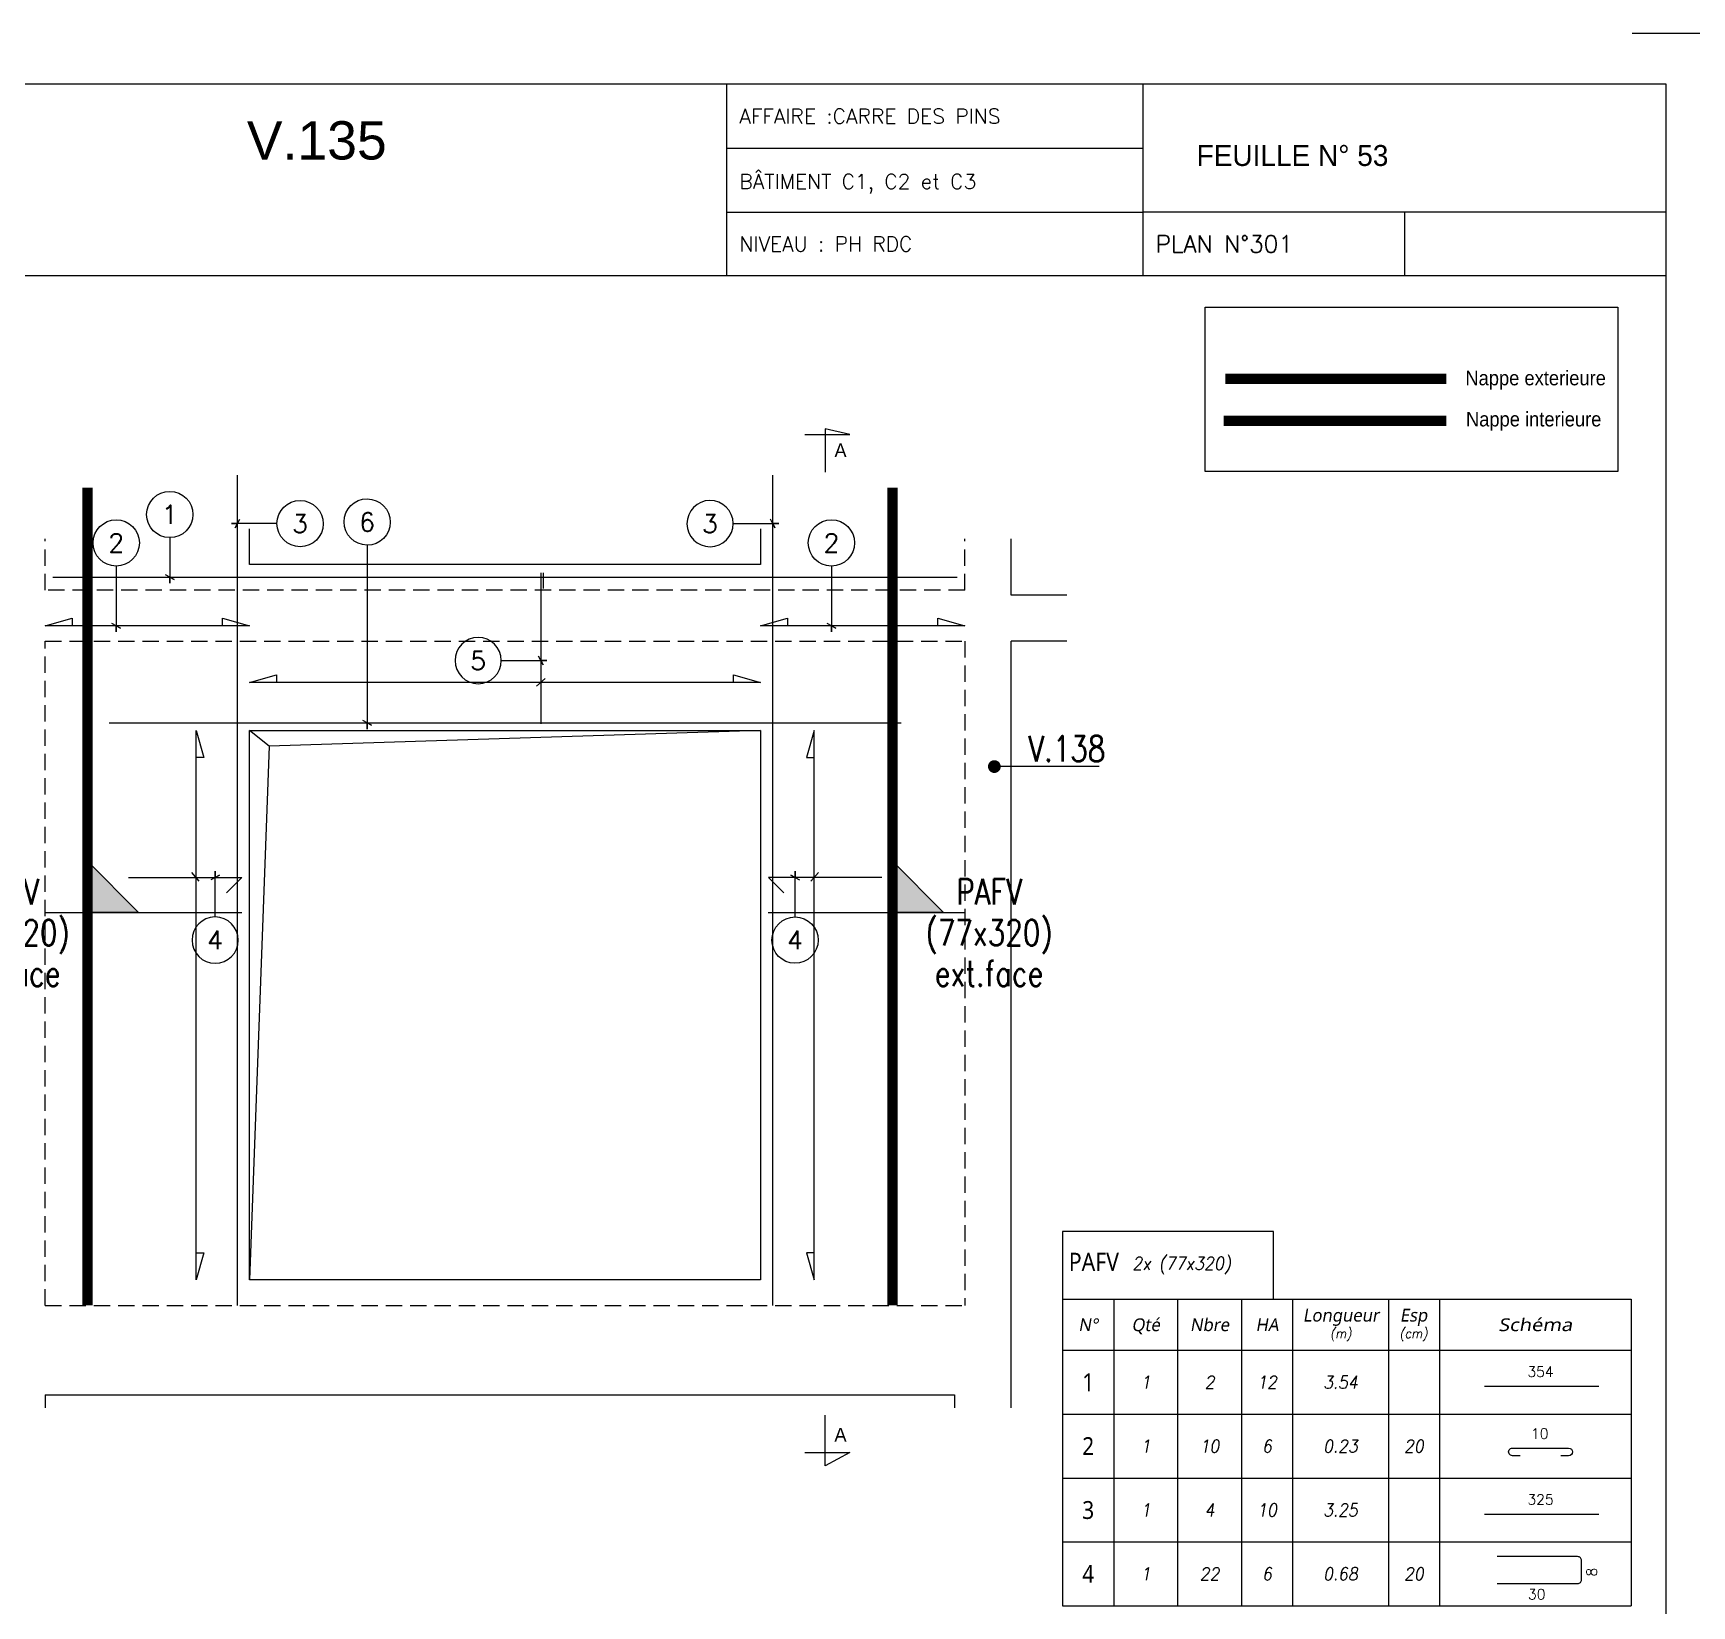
# Model space of a CAD drawing. Header units: metres. Extents: x -5618 to 118954, y -306 to 4637.
# Drawn here: x 44693 to 45342, y 978 to 1594 of the extents above; entities that cross this region are included whole.
import ezdxf
from ezdxf.enums import TextEntityAlignment as Align

# ---------------------------------------------------------------- set-up
doc = ezdxf.new("R2010")
doc.units = ezdxf.units.M
doc.linetypes.add('CACHE', pattern=[9.524999999999999, 6.35, -3.175])
for name, color, linetype in [('COTATION', 1, 'Continuous'), ('GO-CARTOUCHE', 7, 'Continuous'), ('GO-FER-HA', 140, 'Continuous'), ('GO-TEXTE', 9, 'Continuous'), ('GO-TEXTE-FER', 3, 'Continuous'), ('STR_TS', 22, 'Continuous'), ('STR_TS_TXT', 7, 'Continuous'), ('STR_VOI-POT', 6, 'Continuous')]:
    doc.layers.add(name, color=color, linetype=linetype)
doc.layers.add('Kofragna_forma', color=7, linetype='Continuous', lineweight=70)
doc.styles.add('ARIAL', font='ARIAL.TTF')
doc.styles.add('Lucida', font='LSANSI.TTF')
doc.styles.add('schéma', font='simplex.shx')
doc.styles.add('Tableau', font='romans.shx', dxfattribs={"width": 0.9, "oblique": 10})
doc.styles.add('Tableau2', font='trebuc.TTF', dxfattribs={"width": 0.9, "oblique": 10})
doc.styles.add('TEXTE', font='romans.shx')
doc.styles.add('TEXTE TS', font='romans.shx', dxfattribs={"width": 0.7, "oblique": 15})
doc.styles.add('TEXTEBA', font='ARIAL.TTF')

# ---------------------------------------------------------------- blocks, each defined once
blk = doc.blocks.new('ime')
at = {"layer": 'COTATION', "const_width": 2.5}
blk.add_lwpolyline([(1.25, 0, -1), (-1.25, 0, -1)], format="xyb", close=True, dxfattribs=at)
at = {"layer": 'COTATION'}
blk.add_lwpolyline([(41.09158464876236, 0), (0, 0)], dxfattribs=at)
at = {"layer": 'COTATION', "color": 7, "style": 'TEXTE TS', "width": 0.8}
blk.add_attdef('NAME', (9.079526555316988, 2), '', height=10, dxfattribs=at)
blk = doc.blocks.new('Barre libre')
at = {"layer": 'GO-TEXTE-FER'}
for p, q in [((0, 0), (0, -1)), ((0, 0), (8.900000000000002, 0)), ((0.8000000000000007, 0), (0.8000000000000007, -1)), ((1.800000000000001, 0), (1.800000000000001, -1)), ((2.800000000000001, 0), (2.800000000000001, -1)), ((3.600000000000001, 0), (3.600000000000001, -1)), ((5.100000000000001, 0), (5.100000000000001, -1)), ((5.900000000000002, 0), (5.900000000000002, -1)), ((8.900000000000002, 0), (8.900000000000002, -1)), ((0, -1), (8.900000000000002, -1))]:
    blk.add_line(p, q, dxfattribs=at)
at = {"layer": 'GO-TEXTE-FER', "color": 1}
blk.add_line((6.602571662135945, -0.562752053263365), (8.393530367494153, -0.562752053263365), dxfattribs=at)
at = {"layer": 'GO-TEXTE-FER', "color": 1, "style": 'Tableau'}
blk.add_attdef('Longueur', text='', height=0.16, dxfattribs=at).set_placement((7.481415956780632, -0.3359449369562739), align=Align.MIDDLE_CENTER)
at = {"layer": 'GO-TEXTE-FER', "style": 'Tableau2', "width": 0.9}
blk.add_attdef('NUMERO', text='', height=0.28, dxfattribs=at).set_placement((0.4000000000000021, -0.5), align=Align.MIDDLE_CENTER)
at = {"layer": 'GO-TEXTE-FER', "style": 'Tableau', "oblique": 10, "width": 0.9}
for tag, p in [('QUANTITE', (1.300000000000001, -0.5)), ('NOMBRE', (2.300000000000001, -0.5)), ('NUANCE', (3.200000000000003, -0.5)), ('LONGUEUR', (4.350000000000001, -0.5)), ('ESPACEMENTS', (5.5, -0.5))]:
    blk.add_attdef(tag, text='', height=0.2, dxfattribs=at).set_placement(p, align=Align.MIDDLE_CENTER)
blk = doc.blocks.new('U')
at = {"layer": 'GO-TEXTE-FER'}
for p, q in [((0, 0), (0, -1)), ((0, 0), (8.900000000000002, 0)), ((0.8000000000000007, 0), (0.8000000000000007, -1)), ((1.800000000000001, 0), (1.800000000000001, -1)), ((2.800000000000001, 0), (2.800000000000001, -1)), ((3.600000000000001, 0), (3.600000000000001, -1)), ((5.100000000000001, 0), (5.100000000000001, -1)), ((5.900000000000002, 0), (5.900000000000002, -1)), ((8.900000000000002, 0), (8.900000000000002, -1)), ((0, -1), (8.900000000000002, -1))]:
    blk.add_line(p, q, dxfattribs=at)
at = {"layer": 'GO-TEXTE-FER', "color": 1}
blk.add_lwpolyline([(6.803314236992733, -0.6501039319644448), (8.063314236992696, -0.6501039319645301, 0.414213562373095), (8.123314236992684, -0.5901039319644994), (8.123314236992641, -0.2901039319645164, 0.4142135623730951), (8.063314236992653, -0.2301039319644858), (6.803314236992733, -0.2301039319644858)], format="xyb", dxfattribs=at)
at = {"layer": 'GO-TEXTE-FER', "color": 1, "style": 'Tableau'}
blk.add_attdef('Largeur', text='', height=0.16, rotation=90, dxfattribs=at).set_placement((8.284040132140975, -0.4721743387249857), align=Align.MIDDLE_CENTER)
at = {"layer": 'GO-TEXTE-FER', "style": 'Tableau2', "width": 0.9}
blk.add_attdef('NUMERO', text='', height=0.28, dxfattribs=at).set_placement((0.4000000000000021, -0.5), align=Align.MIDDLE_CENTER)
at = {"layer": 'GO-TEXTE-FER', "style": 'Tableau', "oblique": 10, "width": 0.9}
for tag, p in [('QUANTITE', (1.300000000000001, -0.5)), ('NOMBRE', (2.300000000000001, -0.5)), ('NUANCE', (3.200000000000003, -0.5)), ('LONGUEUR', (4.350000000000001, -0.5)), ('ESPACEMENTS', (5.5, -0.5))]:
    blk.add_attdef(tag, text='', height=0.2, dxfattribs=at).set_placement(p, align=Align.MIDDLE_CENTER)
at = {"layer": 'GO-TEXTE-FER', "color": 1, "style": 'Tableau'}
blk.add_attdef('Longueur', text='', height=0.16, dxfattribs=at).set_placement((7.421867254534655, -0.819129785683189), align=Align.MIDDLE_CENTER)
blk = doc.blocks.new('Désignation')
at = {"layer": 'GO-TEXTE-FER'}
for p, q in [((0, 0.7999999999999998), (8.900000000000002, 0.7999999999999998)), ((0, 0.7999999999999998), (0, 0)), ((0.8000000000000007, 0.7999999999999998), (0.8000000000000007, 0)), ((1.800000000000001, 0.7999999999999998), (1.800000000000001, 0)), ((2.800000000000001, 0.7999999999999998), (2.800000000000001, 0)), ((3.600000000000001, 0.7999999999999998), (3.600000000000001, 0)), ((5.100000000000001, 0.7999999999999998), (5.100000000000001, 0)), ((5.900000000000002, 0.7999999999999998), (5.900000000000002, 0)), ((8.900000000000002, 0.7999999999999998), (8.900000000000002, 0)), ((0, 0), (8.900000000000002, 0))]:
    blk.add_line(p, q, dxfattribs=at)
at = {"layer": 'GO-TEXTE-FER', "style": 'Tableau2', "oblique": 10}
for s, p in [('Longueur', (4.356051620639308, 0.5496028384462006)), ('Esp', (5.494334133658599, 0.5496028384462006)), ('N°', (0.4000000000000004, 0.3999999999999995)), ('Qté', (1.300000000000001, 0.3999999999999995)), ('Nbre', (2.300000000000001, 0.3999999999999995)), ('HA', (3.200000000000001, 0.3999999999999995))]:
    blk.add_text(s, height=0.2, dxfattribs=at).set_placement(p, align=Align.MIDDLE_CENTER)
at = {"layer": 'GO-TEXTE-FER', "color": 7, "style": 'Tableau', "oblique": 10, "width": 0.9}
for s, p in [('(m)', (4.356051620639308, 0.2654942762949544)), ('(cm)', (5.494334133658599, 0.2654942762949544))]:
    blk.add_text(s, height=0.15, dxfattribs=at).set_placement(p, align=Align.MIDDLE_CENTER)
at = {"layer": 'GO-TEXTE-FER', "style": 'Tableau2', "oblique": 10, "width": 1.2}
blk.add_text('Schéma', height=0.2, dxfattribs=at).set_placement((7.400000000000002, 0.3999999999999995), align=Align.MIDDLE_CENTER)
blk = doc.blocks.new('mrega')
at = {"layer": 'STR_TS_TXT', "style": 'TEXTE TS', "width": 0.8}
for tag, p in [('ST10', (14.47619047619082, 0)), ('DIM', (14.47619047619082, -16)), ('NOTE', (14.47619047619082, -32))]:
    blk.add_attdef(tag, text='', height=10, dxfattribs=at).set_placement(p, align=Align.CENTER)
blk = doc.blocks.new('A$C6F247267')
blk.add_hatch(color=256).paths.add_polyline_path([(5.684341886080801e-14, -0.1999999999999886), (-0.1999999999999886, 0), (5.684341886080801e-14, 0)])
blk.add_lwpolyline([(-0.1999999999999886, 0), (5.684341886080801e-14, 0), (5.684341886080801e-14, -0.1999999999999886), (-0.1999999999999886, 0)])
blk = doc.blocks.new('Epingle')
at = {"layer": 'GO-TEXTE-FER'}
for p, q in [((0, 0), (0, -1)), ((0, 0), (8.900000000000002, 0)), ((0.8000000000000007, 0), (0.8000000000000007, -1)), ((1.800000000000001, 0), (1.800000000000001, -1)), ((2.800000000000001, 0), (2.800000000000001, -1)), ((3.600000000000001, 0), (3.600000000000001, -1)), ((5.100000000000001, 0), (5.100000000000001, -1)), ((5.900000000000002, 0), (5.900000000000002, -1)), ((8.900000000000002, 0), (8.900000000000002, -1)), ((0, -1), (8.900000000000002, -1))]:
    blk.add_line(p, q, dxfattribs=at)
at = {"layer": 'GO-TEXTE-FER', "color": 1}
blk.add_lwpolyline([(7.162024682070724, -0.6500456031182402), (7.042024682075381, -0.6500456031182402, -1.000000000024277), (7.042024682075381, -0.5300456031228968), (7.922024682058217, -0.5300456031228968, -0.9999999999028927), (7.922024682058217, -0.6500456031182402), (7.802024682062866, -0.6500456031182402)], format="xyb", dxfattribs=at)
at = {"layer": 'GO-TEXTE-FER', "color": 1, "style": 'Tableau'}
blk.add_attdef('Longueur', text='', height=0.16, dxfattribs=at).set_placement((7.468958519916535, -0.303324706934113), align=Align.MIDDLE_CENTER)
at = {"layer": 'GO-TEXTE-FER', "style": 'Tableau2', "width": 0.9}
blk.add_attdef('NUMERO', text='', height=0.28, dxfattribs=at).set_placement((0.4000000000000021, -0.5), align=Align.MIDDLE_CENTER)
at = {"layer": 'GO-TEXTE-FER', "style": 'Tableau', "oblique": 10, "width": 0.9}
for tag, p in [('QUANTITE', (1.300000000000001, -0.5)), ('NOMBRE', (2.300000000000001, -0.5)), ('NUANCE', (3.200000000000003, -0.5)), ('LONGUEUR', (4.350000000000001, -0.5)), ('ESPACEMENTS', (5.5, -0.5))]:
    blk.add_attdef(tag, text='', height=0.2, dxfattribs=at).set_placement(p, align=Align.MIDDLE_CENTER)

msp = doc.modelspace()

# ---------------------------------------------------------------- linework, layer by layer
for p, q in [((44963.93997771564, 1573.712056234416), (44963.93997771564, 1498.770812991478)), ((45126.90993504111, 1573.739482194821), (45126.90993504111, 1498.770812991478)), ((44963.93997771588, 1548.714556234127), (45126.90993504134, 1548.714556234127)), ((44963.93997771588, 1523.717056234188), (45126.90993504134, 1523.717056234188)), ((45126.90993504111, 1523.744482194709), (45331.76218596963, 1523.744482194709)), ((45229.24643420662, 1523.744482194709), (45229.24643420662, 1498.770812991478))]:
    msp.add_line(p, q)
for points in [[(45318.43018596993, 1593.710056233972), (45351.76018596977, 1593.710056204635), (45351.76018596977, 1560.380056204444)], [(45331.76218596963, 1498.770812991478), (44381.85718596983, 1498.770812991478)]]:
    msp.add_lwpolyline(points)
msp.add_lwpolyline([(44381.85718596983, 1573.712056234416), (44381.85718596983, 913.7780562342911), (45331.76218596963, 913.7780562342911), (45331.76218596963, 1573.712056234416)], close=True)
at = {"layer": 'COTATION'}
for p, q in [((44889.56288664701, 1338.1652068559, 93.84408971273348), (44892.91800370012, 1341.115900569226, 93.84408971273348)), ((44757.56712170425, 1261.865352281106, 187.688179425467), (44754.61642799093, 1265.220469334234, 187.688179425467)), ((44996.92592316818, 1261.865352281106, 187.688179425467), (44999.87661688151, 1265.220469334234, 187.688179425467))]:
    msp.add_line(p, q, dxfattribs=at)
for points, elevation in [([(44766.68887447912, 1361.80981406796), (44766.68887447912, 1364.809807797699), (44777.24652243621, 1361.80981406796), (44697.24652243622, 1361.80981406796), (44707.80417039328, 1364.8098077977), (44707.80417039328, 1361.80981406796)], 187.688179425467), ([(45046.64018776237, 1361.809814067961), (45046.64018776237, 1364.809807797701), (45057.19783571946, 1361.809814067961), (44977.19783571946, 1361.809814067961), (44987.75548367652, 1364.809807797701), (44987.75548367652, 1361.809814067961)], 187.688179425467), ([(44966.68887447912, 1339.640553712562), (44966.68887447912, 1342.640547442302), (44977.24652243621, 1339.640553712562), (44777.24652243621, 1339.640553712563), (44787.80417039327, 1342.640547442303), (44787.80417039327, 1339.640553712563)], 93.84408971273348), ([(44756.31031430823, 1116.345332494944), (44759.31030803797, 1116.345332494944), (44756.31031430823, 1105.787684537856), (44756.31031430822, 1320.787684537856), (44759.31030803796, 1310.230036580797), (44756.31031430822, 1310.230036580797)], 93.84408971273348), ([(44998.18273056419, 1116.345332494944), (44995.18273683445, 1116.345332494944), (44998.18273056419, 1105.787684537856), (44998.18273056421, 1320.787684537856), (44995.18273683447, 1310.230036580797), (44998.18273056421, 1310.230036580797)], 93.84408971273348)]:
    msp.add_lwpolyline(points, dxfattribs=dict(at, elevation=elevation))
at = {"layer": 'GO-FER-HA'}
for points, elevation in [([(44745.93421250917, 1396.291650350003, -512.322006256741), (44746.00492318729, 1396.291374308971), (44746.00492318729, 1378.423909932895), (44746.00492318729, 1380.823909932802), (44747.70197946215, 1379.926853658104), (44744.30786691243, 1381.720966207791)], 187.6881794254669), ([(44787.96804121724, 1401.840162782749, -512.322006256741), (44787.96776517621, 1401.769452104631), (44770.10030080014, 1401.769452104628), (44772.50030080004, 1401.769452104628), (44771.60324452534, 1400.072395829767), (44773.39735707503, 1403.46650837949)], 187.688179425467), ([(44823.19652593266, 1393.344590041332, -512.322006256741), (44823.26723661078, 1393.344314000301), (44823.26723661078, 1321.387684537949), (44823.26723661078, 1323.787684537856), (44824.96429288564, 1322.890628263158), (44821.57018033592, 1324.684740812845)], 93.84408971273348), ([(44966.52500365519, 1401.840162782749, 512.322006256741), (44966.52527969622, 1401.769452104631), (44984.39274407229, 1401.769452104628), (44981.99274407238, 1401.769452104628), (44982.88980034708, 1400.072395829767), (44981.09568779739, 1403.46650837949)], 187.688179425467), ([(44724.96553888889, 1385.152269926242, -512.322006256741), (44725.03624956701, 1385.15199388521), (44725.03624956701, 1359.409814068053), (44725.03624956701, 1361.80981406796), (44726.73330584187, 1360.912757793262), (44723.33919329214, 1362.706870342949)], 187.688179425467), ([(45004.91685217213, 1385.152269926243, -512.322006256741), (45004.98756285025, 1385.151993885212), (45004.98756285025, 1359.409814068054), (45004.98756285025, 1361.809814067961), (45006.68461912511, 1360.912757793263), (45003.29050657539, 1362.70687034295)], 187.688179425467), ([(44875.77270475636, 1348.246630867576, 512.322006256741), (44875.7729807974, 1348.175920189458), (44893.64044517347, 1348.175920189455), (44891.24044517356, 1348.175920189455), (44892.13750144826, 1346.478863914594), (44890.34338889857, 1349.872976464316)], 93.84408971273348), ([(44763.68745806926, 1247.826672886395, 512.322006256741), (44763.75816874737, 1247.826948927426), (44763.75816874738, 1265.694413303502), (44763.75816874738, 1263.294413303596), (44765.45522502224, 1264.191469578294), (44762.06111247252, 1262.397357028607)], 187.688179425467), ([(44990.80558680317, 1247.826672886395, -512.322006256741), (44990.73487612505, 1247.826948927426), (44990.73487612505, 1265.694413303502), (44990.73487612505, 1263.294413303596), (44989.03781985019, 1264.191469578294), (44992.43193239991, 1262.397357028607)], 187.688179425467)]:
    msp.add_lwpolyline(points, format="xyb", dxfattribs=dict(at, elevation=elevation))
at = {"layer": 'GO-TEXTE', "flags": 128}
for points, elevation in [([(44994.59268179678, 1436.61107824665), (45012.24042140361, 1436.604959842302), (45002.5642033988, 1438.888370762092), (45002.55729669927, 1421.966896454713)], 187.6881794254669), ([(44994.56900386728, 1038.278227572887), (45012.21674453462, 1038.278227572887), (45002.53869537306, 1032.998171678487), (45002.53869537306, 1052.919647183128)], 187.688179425467)]:
    msp.add_lwpolyline(points, dxfattribs=dict(at, elevation=elevation))
at = {"layer": 'GO-TEXTE-FER'}
msp.add_lwpolyline([(45095.49080394977, 1098.245240390587), (45177.99080394977, 1098.245240390587), (45177.99080394977, 1124.677228353614), (45095.49080394977, 1124.677228353614)], close=True, dxfattribs=at)
at = {"layer": 'Kofragna_forma', "linetype": 'CACHE', "lineweight": -3}
for p, q in [((44697.24652243622, 1375.790184537936, 187.688179425467), (44697.24652243622, 1395.790184537934, 187.688179425467)), ((45057.19783571946, 1375.790184537936, 187.688179425467), (45057.19783571946, 1395.790184537936, 187.688179425467)), ((45057.19783571946, 1375.790184537936, 187.688179425467), (44697.24652684133, 1375.790184537936, 187.688179425467)), ((44697.24652243621, 1095.787684537857, 187.688179425467), (44697.24652243622, 1355.787684537856, 187.688179425467)), ((44697.24652684133, 1355.787684537856, 187.688179425467), (45057.19783571946, 1355.787684537856, 187.688179425467)), ((45057.19783571946, 1355.787684537856, 187.688179425467), (45057.19783571946, 1095.787684537856, 187.688179425467)), ((44697.24652243621, 1095.787684537857, 187.688179425467), (45057.19783571946, 1095.787684537856, 187.688179425467))]:
    msp.add_line(p, q, dxfattribs=at)
at = {"layer": 'Kofragna_forma', "color": 4, "lineweight": -3}
for p, q in [((45075.29533571953, 1373.790184537936, 187.688179425467), (45075.29533571953, 1395.790184537936, 187.688179425467)), ((45097.08851933709, 1373.790184537936, 187.688179425467), (45075.29533571953, 1373.790184537936, 187.688179425467)), ((45075.29533571953, 1055.787684537856, 187.688179425467), (45075.29533571953, 1355.790184537936, 187.688179425467)), ((45097.08851933709, 1355.790184537936, 187.688179425467), (45075.29533571953, 1355.790184537936, 187.688179425467)), ((44697.24652243621, 1060.787684537857, 187.688179425467), (45053.19783571946, 1060.787684537856, 187.688179425467)), ((44697.24652243621, 1060.787684537857, 187.688179425467), (44697.24652243621, 1055.787684537857, 187.688179425467)), ((45053.19783571946, 1060.787684537856, 187.688179425467), (45053.19783571946, 1055.787684537856, 187.688179425467))]:
    msp.add_line(p, q, dxfattribs=at)
for points, elevation in [([(44977.24652243621, 1399.790184537934), (44977.24652243621, 1385.790184537936), (44777.24652243621, 1385.790184537936), (44777.24652243621, 1399.790184537934)], 187.688179425467), ([(44777.24652243621, 1320.787684537856), (44977.24652243621, 1320.787684537856), (44977.24652243621, 1105.787684537856), (44777.24652243621, 1105.787684537856), (44777.24652243621, 1320.787684537856)], 187.688179425467), ([(44977.24652243621, 1320.787684537856), (44784.89350545987, 1314.674934704157), (44777.24652243621, 1105.787684537856)], 187.688179425467), ([(44784.89350545987, 1314.674934704157), (44777.24652243621, 1320.787684537856)], 93.84408971273348)]:
    msp.add_lwpolyline(points, dxfattribs=dict(at, elevation=elevation))
at = {"layer": 'STR_TS', "color": 7}
msp.add_lwpolyline([(45151.27189546714, 1486.445730273484), (45312.8156329862, 1486.445730273484), (45312.8156329862, 1422.160350701324), (45151.27189546714, 1422.160350701324)], close=True, dxfattribs=at)
at = {"layer": 'STR_TS', "linetype": 'CACHE', "ltscale": 2, "const_width": 4}
msp.add_lwpolyline([(45245.69185756442, 1458.451324364585), (45159.13397645232, 1458.451324364585)], dxfattribs=at)
at = {"layer": 'STR_TS', "const_width": 4}
msp.add_lwpolyline([(45245.69185756442, 1441.996368096392), (45158.57250039108, 1441.996368096392)], dxfattribs=at)
at = {"layer": 'STR_TS', "linetype": 'CACHE', "ltscale": 2, "const_width": 4, "elevation": 187.688179425467}
for points in [[(44713.76604102912, 1095.787684537857), (44713.76604102912, 1415.787684537857)], [(45028.88013024399, 1095.787684537857), (45028.88013024399, 1415.787684537857)]]:
    msp.add_lwpolyline(points, dxfattribs=at)
at = {"layer": 'STR_TS', "color": 3, "elevation": 187.688179425467}
for points in [[(44697.29520915297, 1249.638582210057), (44774.24652243621, 1249.638582210057)], [(44980.24652243621, 1249.638582210057), (45057.19783571946, 1249.638582210057)]]:
    msp.add_lwpolyline(points, dxfattribs=at)
at = {"layer": 'STR_VOI-POT'}
for p, q in [((44772.50030080006, 1095.787684537856, 187.688179425467), (44772.50030080004, 1420.790184537935, 187.688179425467)), ((44981.99274407236, 1095.787684537856, 187.688179425467), (44981.99274407238, 1420.790184537935, 187.688179425467)), ((44700.24652684133, 1380.823909932802, 187.6881794254669), (45054.19783571946, 1380.823909932802, 187.688179425467)), ((44891.24044517355, 1382.517332501195, 93.8440897127335), (44891.24044517356, 1323.435058165073, 93.84408971273348)), ((44892.18201558925, 1382.517332501195, 93.84408971273353), (44892.18201558925, 1376.441095065699, 93.84408971273353)), ((44722.24652243621, 1323.787684537856, 93.84408971273348), (45032.24652243621, 1323.787684537855, 93.84408971273348))]:
    msp.add_line(p, q, dxfattribs=at)
at = {"layer": 'STR_VOI-POT', "elevation": 187.688179425467}
for points in [[(44729.82761073702, 1263.294413303447), (44774.15471044397, 1263.294413303447), (44768.1728217653, 1257.312524624795)], [(45024.66543413542, 1263.294413303447), (44980.33833442847, 1263.294413303447), (44986.32022310712, 1257.312524624795)]]:
    msp.add_lwpolyline(points, dxfattribs=at)

# ---------------------------------------------------------------- block references
at = {"layer": 'COTATION'}
ref = msp.add_blockref('ime', (45068.75421906207, 1306.689334236293, 187.688179425467), dxfattribs=at)
ref.add_attrib('NAME', 'V.138', (45082.02422180786, 1308.689334236293, 187.688179425467), dxfattribs={"color": 7, "height": 10, "style": 'TEXTE TS', "width": 0.8})
at = {"layer": 'GO-FER-HA', "xscale": 25, "yscale": 25, "zscale": 25}
msp.add_blockref('Désignation', (45095.49080394977, 1078.245240390587), dxfattribs=at)
at = {"layer": 'GO-TEXTE-FER', "xscale": 25, "yscale": 25, "zscale": 25}
for name, p, values in [('Barre libre', (45095.49080394977, 1078.245240390587), {'NUMERO': '1', 'QUANTITE': '1', 'NOMBRE': '2', 'NUANCE': '12', 'Longueur': '354', 'LONGUEUR': '3.54'}), ('Epingle', (45095.49080394977, 1053.245240390587), {'NUMERO': '2', 'QUANTITE': '1', 'NOMBRE': '10', 'NUANCE': '6', 'Longueur': '10', 'LONGUEUR': '0.23', 'ESPACEMENTS': '20'}), ('Barre libre', (45095.49080394977, 1028.245240390587), {'NUMERO': '3', 'QUANTITE': '1', 'NOMBRE': '4', 'NUANCE': '10', 'Longueur': '325', 'LONGUEUR': '3.25'}), ('U', (45095.49080394977, 1003.245240390587), {'NUMERO': '4', 'QUANTITE': '1', 'NOMBRE': '22', 'NUANCE': '6', 'Longueur': '30', 'Largeur': '8', 'LONGUEUR': '0.68', 'ESPACEMENTS': '20'})]:
    msp.add_blockref(name, p, dxfattribs=at).add_auto_attribs(values)
at = {"layer": 'STR_TS', "xscale": 100, "yscale": 100, "zscale": 100, "rotation": 180}
for p in [(44713.76604102913, 1249.638582210057, 187.688179425467), (45028.880130244, 1249.638582210057, 187.688179425467)]:
    msp.add_blockref('A$C6F247267', p, dxfattribs=at)
at = {"layer": 'STR_TS_TXT'}
for p in [(44667.49944904626, 1252.694555617623, 281.5322691381999), (45052.20684823934, 1252.694555617623, 281.5322691381999)]:
    msp.add_blockref('mrega', p, dxfattribs=at).add_auto_attribs({'NOTE': 'ext.face', 'ST10': 'PAFV', 'DIM': '(77x320)'})

# ---------------------------------------------------------------- texts
for s, height, style, p in [('V.135', 15, 'ARIAL', (44776.16059079021, 1544.270768622241)), ('AFFAIRE :CARRE DES PINS', 5.832750000000001, 'schéma', (44968.93947771603, 1558.296931234242)), ('BÂTIMENT C1, C2 et C3', 5.832750000000001, 'schéma', (44968.93947771626, 1532.7439312046)), ('NIVEAU : PH RDC', 5.832750000000001, 'schéma', (44968.93947771579, 1508.301931264049)), ('PLAN N°301', 6.665999999999999, 'schéma', (45131.90943504149, 1507.885306204606))]:
    msp.add_text(s, height=height, dxfattribs=dict(style=style)).set_placement(p)
at = {"linetype": 'ByBlock', "lineweight": -3, "ltscale": 4.5}
msp.add_text('FEUILLE N° 53', height=8.2, dxfattribs=at).set_placement((45147.90993504111, 1541.744482194709))
at = {"layer": 'GO-CARTOUCHE', "color": 2, "style": 'TEXTEBA', "width": 0.9}
for s, p in [('Nappe exterieure', (45280.62952750042, 1455.897458991665)), ('Nappe interieure', (45279.8611062983, 1439.806685332489))]:
    msp.add_text(s, height=5.702400000000001, dxfattribs=at).set_placement(p, align=Align.CENTER)
at = {"layer": 'GO-FER-HA', "style": 'TEXTE'}
for s, rotation, p in [('1', 359.9999999999544, (44746.00492318731, 1405.348136943825, 281.688179425467)), ('3', 359.9999999999479, (44797.02452781107, 1401.769452104611, 281.6881794254671)), ('6', 359.9999999999544, (44823.2672366108, 1402.401076635155, 187.8440897127336)), ('2', 359.9999999999544, (44725.03624956702, 1394.208756520064, 281.6881794254671)), ('2', 359.9999999999544, (45004.98756285027, 1394.208756520065, 281.6881794254671)), ('4', 359.9999999999544, (44990.73487612503, 1238.770186292689, 281.6881794254671))]:
    msp.add_text(s, height=7.199999999999999, rotation=rotation, dxfattribs=at).set_placement(p, align=Align.MIDDLE_CENTER)
for s, p in [('3', (44957.46851706136, 1401.769452104611, 281.6881794254671)), ('5', (44866.71621816254, 1348.175920189438, 187.8440897127336)), ('4', (44763.7581687474, 1238.770186292689, 281.6881794254671))]:
    msp.add_text(s, height=7.199999999999999, dxfattribs=at).set_placement(p, align=Align.MIDDLE_CENTER)
at = {"layer": 'GO-TEXTE', "linetype": 'Continuous', "style": 'Lucida'}
for rotation, p in [(359.9819333185179, (45006.17447081453, 1427.814302518215, 187.6881794254669)), (0.001797547041295644, (45006.15384199756, 1042.548516518412, 187.688179425467))]:
    msp.add_text('A', height=5.319999999999999, rotation=rotation, dxfattribs=at).set_placement(p)
at = {"layer": 'GO-TEXTE-FER', "style": 'Tableau', "oblique": 10, "width": 0.9}
msp.add_text('2x (77x320)', height=5.056179772500054, dxfattribs=at).set_placement((45122.75816789276, 1109.734936709687))
at = {"layer": 'GO-TEXTE-FER', "style": 'Tableau2', "width": 0.9}
msp.add_attdef('PAFV', text='1', height=7.078651681500075, dxfattribs=at).set_placement((45107.71689602764, 1112.877038742778), align=Align.MIDDLE_CENTER)

doc.saveas('drawing.dxf')
